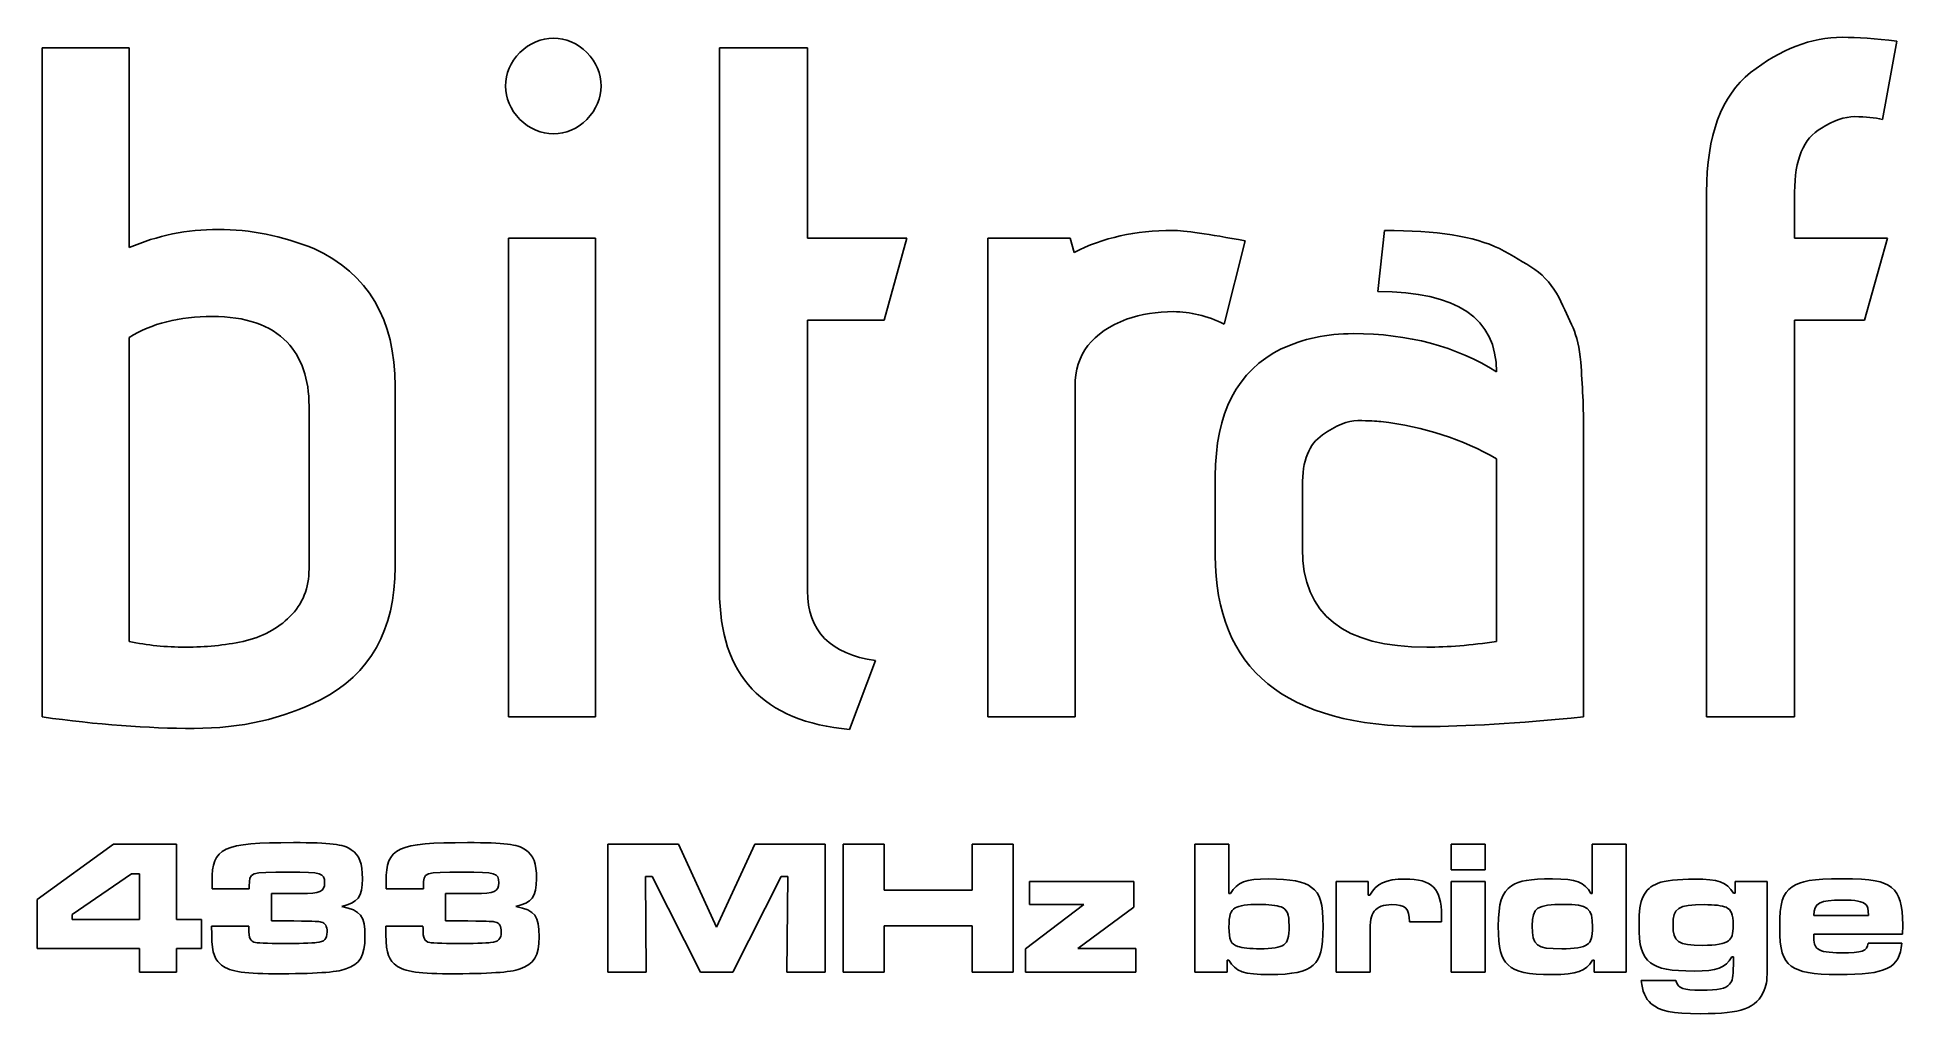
# Model space of a CAD drawing. Extents: x 1.3 to 17.2, y 4 to 12.3.
import ezdxf

# ---------------------------------------------------------------- set-up
doc = ezdxf.new("R2010")
doc.units = 0
doc.layers.add('Layer_1', color=7, linetype='CONTINUOUS')

msp = doc.modelspace()

# ---------------------------------------------------------------- linework, layer by layer
at = {"layer": 'Layer_1', "color": 7}
for p, q in [((17.148825, 12.24982), (17.026734, 11.582391)), ((1.364679, 6.495284), (1.364679, 12.192842)), ((1.364679, 12.192842), (2.105362, 12.192842)), ((2.105362, 12.192842), (2.105362, 10.491716)), ((7.128879, 7.569682), (7.128879, 12.192842)), ((7.128879, 12.192842), (7.877701, 12.192842)), ((7.877701, 12.192842), (7.877701, 10.573108)), ((6.121123, 11.867269), (6.121123, 11.867269)), ((15.52909, 6.495284), (15.52909, 10.963797)), ((16.277912, 10.963782), (16.277912, 10.573093)), ((12.731944, 10.117303), (12.788919, 10.638224)), ((5.331604, 6.495284), (5.331604, 10.573108)), ((5.331604, 10.573108), (6.072287, 10.573108)), ((6.072287, 10.573108), (6.072287, 6.495284)), ((7.877701, 10.573108), (8.724195, 10.573108)), ((8.724195, 10.573108), (8.528851, 9.873123)), ((9.413369, 6.495284), (9.413369, 10.573108)), ((9.413369, 10.573108), (10.113355, 10.573108)), ((10.113355, 10.573108), (10.145914, 10.451018)), ((11.60286, 10.54869), (11.423795, 9.840566)), ((16.277912, 10.573093), (17.067429, 10.573093)), ((17.067429, 10.573093), (16.872084, 9.873107)), ((8.528851, 9.873123), (7.877701, 9.873123)), ((7.877701, 9.873123), (7.877701, 7.569682)), ((16.872084, 9.873107), (16.277912, 9.873107)), ((16.277912, 9.873107), (16.277912, 6.495284)), ((2.105362, 9.726614), (2.105362, 7.138295)), ((2.105362, 9.726614), (2.105362, 9.726614)), ((12.520336, 9.75917), (12.52032, 9.75917)), ((4.368106, 9.311507), (4.368106, 7.773165)), ((10.154052, 9.311507), (10.154052, 6.495284)), ((3.635563, 7.756885), (3.635563, 9.14058)), ((14.481923, 8.920818), (14.481923, 6.495284)), ((13.741227, 7.138295), (13.741227, 8.692914)), ((11.348268, 7.870837), (11.348268, 8.546405)), ((12.088933, 8.465016), (12.088933, 7.927818)), ((13.741227, 7.138298), (13.741227, 7.138295)), ((8.455596, 6.975507), (8.235834, 6.389473)), ((8.455596, 6.975507), (8.455596, 6.975507)), ((6.072287, 6.495284), (5.331604, 6.495284)), ((10.154052, 6.495284), (9.413369, 6.495284)), ((16.277912, 6.495284), (15.52909, 6.495284)), ((1.970416, 5.412544), (1.322917, 4.941636)), ((2.508364, 5.412544), (1.970416, 5.412544)), ((2.508364, 4.769951), (2.508364, 5.412544)), ((6.178753, 5.412544), (6.178753, 4.321934)), ((6.780469, 5.412544), (6.178753, 5.412544)), ((7.104219, 4.704548), (6.780469, 5.412544)), ((7.429603, 5.412544), (7.104219, 4.704548)), ((8.02805, 5.412544), (7.429603, 5.412544)), ((8.02805, 4.321934), (8.02805, 5.412544)), ((8.181111, 5.412544), (8.181111, 4.321934)), ((8.529387, 5.412544), (8.181111, 5.412544)), ((8.529387, 5.021757), (8.529387, 5.412544)), ((9.628174, 5.412544), (9.279898, 5.412544)), ((9.279898, 5.412544), (9.279898, 5.021757)), ((9.628174, 4.321934), (9.628174, 5.412544)), ((11.174799, 5.412544), (11.174799, 4.321934)), ((11.464211, 5.412544), (11.174799, 5.412544)), ((11.464211, 4.992325), (11.464211, 5.412544)), ((13.355995, 5.412544), (13.355995, 5.195078)), ((13.645408, 5.412544), (13.355995, 5.412544)), ((13.645408, 5.195078), (13.645408, 5.412544)), ((14.845264, 5.412544), (14.555852, 5.412544)), ((14.555852, 5.412544), (14.555852, 4.992325)), ((14.845264, 4.321934), (14.845264, 5.412544)), ((1.620505, 4.812464), (2.125751, 5.159105)), ((2.125751, 5.159105), (2.19279, 5.159105)), ((2.19279, 5.159105), (2.19279, 4.769951)), ((2.809626, 5.096976), (2.809626, 5.031573)), ((4.291435, 5.096976), (4.291435, 5.031573)), ((6.505773, 4.321934), (6.497597, 5.137849)), ((6.497597, 5.137849), (6.556461, 5.137849)), ((6.556461, 5.137849), (6.966871, 4.321934)), ((7.243202, 4.321934), (7.653612, 5.137849)), ((7.653612, 5.137849), (7.709206, 5.137849)), ((7.709206, 5.137849), (7.70103, 4.321934)), ((9.766365, 5.095335), (9.766365, 4.899123)), ((10.655859, 5.095335), (9.766365, 5.095335)), ((10.655859, 4.874599), (10.655859, 5.095335)), ((12.375574, 5.095335), (12.375574, 4.321934)), ((12.648635, 5.095335), (12.375574, 5.095335)), ((12.648635, 4.979244), (12.648635, 5.095335)), ((13.355995, 5.195078), (13.645408, 5.195078)), ((13.355995, 5.095335), (13.355995, 4.321934)), ((13.645408, 5.095335), (13.355995, 5.095335)), ((13.645408, 4.321934), (13.645408, 5.095335)), ((15.77142, 5.095335), (15.77142, 4.99396)), ((16.044482, 5.095335), (15.77142, 5.095335)), ((16.044482, 4.384069), (16.044482, 5.095335)), ((1.322917, 4.941636), (1.322917, 4.524687)), ((2.809626, 5.031573), (3.12684, 5.031568)), ((3.12684, 5.031568), (3.12684, 5.056095)), ((3.566682, 4.992325), (3.314877, 4.992325)), ((3.314877, 4.992325), (3.314877, 4.758505)), ((4.291435, 5.031573), (4.608649, 5.031568)), ((4.608649, 5.031568), (4.608649, 5.056095)), ((5.048491, 4.992325), (4.796685, 4.992325)), ((4.796685, 4.992325), (4.796685, 4.758505)), ((9.279898, 5.021757), (8.529387, 5.021757)), ((11.477292, 4.992325), (11.464211, 4.992325)), ((12.663352, 4.979244), (12.648635, 4.979244)), ((14.555852, 4.992325), (14.544406, 4.992325)), ((15.77142, 4.99396), (15.758339, 4.99396)), ((1.620505, 4.769951), (1.620505, 4.812464)), ((2.19279, 4.769951), (1.620505, 4.769951)), ((2.720927, 4.769951), (2.508364, 4.769951)), ((2.720927, 4.524687), (2.720927, 4.769951)), ((10.229098, 4.899123), (9.732028, 4.521417)), ((9.766365, 4.899123), (10.229098, 4.899123)), ((10.17841, 4.523052), (10.655859, 4.874599)), ((11.720922, 4.899141), (11.720922, 4.899123)), ((13.273244, 4.751964), (13.273244, 4.804288)), ((14.313857, 4.899123), (14.313857, 4.899123)), ((15.509804, 4.897496), (15.509804, 4.89749)), ((16.906869, 4.804288), (16.440865, 4.804288)), ((3.12193, 4.714364), (2.806356, 4.714364)), ((3.12357, 4.694732), (3.12193, 4.714364)), ((3.314877, 4.758505), (3.506183, 4.758505)), ((4.603738, 4.714364), (4.288164, 4.714364)), ((4.605379, 4.694732), (4.603738, 4.714364)), ((4.796685, 4.758505), (4.987992, 4.758505)), ((8.529387, 4.321934), (8.529387, 4.715994)), ((8.529387, 4.715994), (9.279898, 4.715994)), ((9.279898, 4.715994), (9.279898, 4.321934)), ((12.664987, 4.321934), (12.664987, 4.642414)), ((13.000182, 4.751964), (13.273244, 4.751964)), ((16.440865, 4.645684), (17.196281, 4.645684)), ((1.322917, 4.524687), (2.19279, 4.524687)), ((2.19279, 4.524687), (2.19279, 4.321934)), ((2.508364, 4.321934), (2.508364, 4.524687)), ((2.508364, 4.524687), (2.720927, 4.524687)), ((9.732028, 4.521417), (9.732028, 4.321934)), ((10.67221, 4.523052), (10.17841, 4.523052)), ((10.67221, 4.321934), (10.67221, 4.523052)), ((15.745258, 4.452742), (15.756704, 4.452742)), ((15.756704, 4.452742), (15.756704, 4.384069)), ((17.191381, 4.568833), (16.903598, 4.568833)), ((2.19279, 4.321934), (2.508364, 4.321934)), ((6.178753, 4.321934), (6.505773, 4.321934)), ((6.966871, 4.321934), (7.243202, 4.321934)), ((7.70103, 4.321934), (8.02805, 4.321934)), ((8.181111, 4.321934), (8.529387, 4.321934)), ((9.279898, 4.321934), (9.628174, 4.321934)), ((9.732028, 4.321934), (10.67221, 4.321934)), ((11.174799, 4.321934), (11.44786, 4.321934)), ((11.44786, 4.321934), (11.44786, 4.423309)), ((11.44786, 4.423309), (11.462576, 4.423309)), ((12.375574, 4.321934), (12.664987, 4.321934)), ((13.355995, 4.321934), (13.645408, 4.321934)), ((14.557487, 4.423309), (14.572203, 4.423309)), ((14.572203, 4.423309), (14.572203, 4.321934)), ((14.572203, 4.321934), (14.845264, 4.321934)), ((15.26781, 4.251624), (14.973492, 4.251624)), ((15.27108, 4.243448), (15.26781, 4.251624))]:
    msp.add_line(p, q, dxfattribs=at)
for points in [[(5.429276, 12.152145), (5.516096, 12.23354), (5.611056, 12.274238), (5.714154, 12.274238)], [(5.714154, 12.274238), (5.822679, 12.274238), (5.917639, 12.23354), (5.999032, 12.152145)], [(15.9035, 11.981218), (16.158534, 12.18199), (16.418994, 12.282376), (16.684881, 12.282376)], [(16.684881, 12.282376), (16.809683, 12.282376), (16.964331, 12.271524), (17.148825, 12.24982)], [(5.307186, 11.867269), (5.307186, 11.975793), (5.347883, 12.070751), (5.429276, 12.152145)], [(5.999032, 12.152145), (6.080426, 12.070751), (6.121123, 11.975793), (6.121123, 11.867269)], [(15.52909, 10.963797), (15.52909, 11.446733), (15.653894, 11.785874), (15.9035, 11.981218)], [(5.429276, 11.582391), (5.347883, 11.66921), (5.307186, 11.764169), (5.307186, 11.867269)], [(6.121123, 11.867269), (6.121123, 11.764169), (6.080426, 11.66921), (5.999032, 11.582391)], [(16.790692, 11.606793), (16.703873, 11.606793), (16.608913, 11.574236), (16.505813, 11.509121)], [(17.026734, 11.582391), (16.961619, 11.598659), (16.882939, 11.606793), (16.790692, 11.606793)], [(5.714154, 11.4603), (5.611056, 11.4603), (5.516096, 11.500997), (5.429276, 11.582391)], [(5.999032, 11.582391), (5.917639, 11.500997), (5.822679, 11.4603), (5.714154, 11.4603)], [(16.505813, 11.509121), (16.353879, 11.422299), (16.277912, 11.24052), (16.277912, 10.963782)], [(2.105362, 10.491716), (2.344116, 10.594814), (2.596437, 10.646363), (2.862323, 10.646363)], [(2.862323, 10.646363), (3.133635, 10.646363), (3.404948, 10.5921), (3.67626, 10.483574)], [(10.145914, 10.451018), (10.390095, 10.575822), (10.669546, 10.638224), (10.984267, 10.638224)], [(10.984267, 10.638224), (11.081941, 10.638224), (11.288139, 10.60838), (11.60286, 10.54869)], [(12.788919, 10.638224), (13.228446, 10.638224), (13.554021, 10.586674), (13.765645, 10.483574)], [(3.67626, 10.483574), (4.137491, 10.271951), (4.368106, 9.881262), (4.368106, 9.311507)], [(13.765645, 10.483574), (13.879596, 10.423887), (13.979981, 10.364199), (14.0668, 10.304509)], [(14.0668, 10.304509), (14.153621, 10.24482), (14.22145, 10.166139), (14.270286, 10.068467)], [(13.741227, 9.433597), (13.741227, 9.889401), (13.404799, 10.117303), (12.731944, 10.117303)], [(14.270286, 10.068467), (14.319122, 9.970795), (14.359819, 9.883975), (14.392376, 9.808007)], [(2.813487, 9.905679), (2.531322, 9.905679), (2.29528, 9.845991), (2.105362, 9.726614)], [(3.448357, 9.685916), (3.307275, 9.832425), (3.095652, 9.905679), (2.813487, 9.905679)], [(10.593578, 9.881261), (10.300561, 9.772737), (10.154052, 9.582819), (10.154052, 9.311507)], [(10.992408, 9.946377), (10.851325, 9.946377), (10.718382, 9.924671), (10.593578, 9.881261)], [(11.423795, 9.840566), (11.277287, 9.911107), (11.133491, 9.946377), (10.992408, 9.946377)], [(3.635563, 9.14058), (3.635563, 9.373908), (3.573161, 9.555687), (3.448357, 9.685916)], [(11.909884, 9.628942), (12.094375, 9.715761), (12.297859, 9.75917), (12.520336, 9.75917)], [(12.52032, 9.75917), (12.992405, 9.75917), (13.399374, 9.650646), (13.741227, 9.433597)], [(14.392376, 9.808007), (14.424934, 9.737466), (14.446638, 9.639794), (14.457489, 9.51499)], [(11.348268, 8.546405), (11.348268, 9.083605), (11.535473, 9.44445), (11.909884, 9.628942)], [(14.457489, 9.51499), (14.473778, 9.325071), (14.481923, 9.127013), (14.481923, 8.920818)], [(12.259859, 8.896403), (12.145908, 8.820435), (12.088933, 8.676639), (12.088933, 8.465016)], [(12.561018, 9.018493), (12.474199, 9.018493), (12.373813, 8.977796), (12.259859, 8.896403)], [(12.756362, 9.010349), (12.718379, 9.015778), (12.653264, 9.018493), (12.561018, 9.018493)], [(13.741227, 8.692914), (13.453635, 8.861128), (13.125347, 8.96694), (12.756362, 9.010349)], [(13.130791, 6.413891), (11.942442, 6.413891), (11.348268, 6.89954), (11.348268, 7.870837)], [(12.088933, 7.927818), (12.088933, 7.368914), (12.441639, 7.089462), (13.147051, 7.089462)], [(3.472776, 7.34992), (3.581301, 7.458443), (3.635563, 7.594098), (3.635563, 7.756885)], [(4.368106, 7.773165), (4.368106, 7.235968), (4.156483, 6.858843), (3.733235, 6.641792)], [(8.235834, 6.389473), (7.497864, 6.454588), (7.128879, 6.847991), (7.128879, 7.569682)], [(7.877701, 7.569682), (7.877701, 7.227827), (8.070333, 7.029769), (8.455596, 6.975507)], [(3.073946, 7.138295), (3.236734, 7.176278), (3.369677, 7.24682), (3.472776, 7.34992)], [(2.105362, 7.138295), (2.257296, 7.105738), (2.417371, 7.089459), (2.585584, 7.089459)], [(2.585584, 7.089459), (2.753798, 7.089459), (2.916585, 7.105738), (3.073946, 7.138295)], [(13.147051, 7.089462), (13.326117, 7.089462), (13.524176, 7.105741), (13.741227, 7.138298)], [(3.733235, 6.641792), (3.413087, 6.479005), (3.054955, 6.397612), (2.658839, 6.397612)], [(2.658839, 6.397612), (2.262723, 6.397612), (1.831336, 6.430169), (1.364679, 6.495284)], [(14.481923, 6.495284), (13.917593, 6.441022), (13.467216, 6.413891), (13.130791, 6.413891)], [(3.502908, 5.425631), (2.901191, 5.425631), (2.809626, 5.38312), (2.809626, 5.096976)], [(3.995073, 5.365134), (3.926398, 5.41255), (3.818482, 5.425631), (3.502908, 5.425631)], [(4.984716, 5.425631), (4.383, 5.425631), (4.291435, 5.38312), (4.291435, 5.096976)], [(5.476881, 5.365134), (5.408207, 5.41255), (5.300291, 5.425631), (4.984716, 5.425631)], [(4.089909, 5.118232), (4.089909, 5.24904), (4.063747, 5.317715), (3.995073, 5.365134)], [(5.571717, 5.118232), (5.571717, 5.24904), (5.545555, 5.317715), (5.476881, 5.365134)], [(3.12684, 5.056095), (3.12684, 5.173821), (3.12684, 5.173821), (3.463671, 5.173821)], [(3.463671, 5.173821), (3.744908, 5.173821), (3.767799, 5.167286), (3.767799, 5.083889)], [(3.767799, 5.083889), (3.767799, 5.008676), (3.730192, 4.992325), (3.566682, 4.992325)], [(3.913318, 4.88278), (4.049031, 4.910574), (4.089909, 4.964533), (4.089909, 5.118232)], [(4.608649, 5.056095), (4.608649, 5.173821), (4.608649, 5.173821), (4.945479, 5.173821)], [(4.945479, 5.173821), (5.226716, 5.173821), (5.249608, 5.167286), (5.249608, 5.083889)], [(5.249608, 5.083889), (5.249608, 5.008676), (5.212001, 4.992325), (5.048491, 4.992325)], [(5.395126, 4.88278), (5.53084, 4.910574), (5.571717, 4.964533), (5.571717, 5.118232)], [(11.801042, 5.116592), (11.6081, 5.116592), (11.534521, 5.088795), (11.477292, 4.992325)], [(12.167304, 5.044649), (12.100265, 5.095335), (11.992349, 5.116592), (11.801042, 5.116592)], [(12.96094, 5.114957), (12.799065, 5.114957), (12.71731, 5.077349), (12.663352, 4.979244)], [(13.273244, 4.804288), (13.273244, 5.036473), (13.194759, 5.114957), (12.96094, 5.114957)], [(14.219021, 5.116592), (14.019539, 5.116592), (13.939419, 5.103521), (13.86911, 5.05773)], [(14.544406, 4.992325), (14.488812, 5.09043), (14.421773, 5.116592), (14.219021, 5.116592)], [(15.428049, 5.114957), (15.282525, 5.114957), (15.174609, 5.1035), (15.115745, 5.078984)], [(15.758339, 4.99396), (15.69784, 5.09043), (15.629166, 5.114957), (15.428049, 5.114957)], [(16.679595, 5.116592), (16.42779, 5.116592), (16.331319, 5.100241), (16.256104, 5.047919)], [(17.103086, 5.043014), (17.032776, 5.100241), (16.941211, 5.116592), (16.679595, 5.116592)], [(12.26541, 4.711089), (12.26541, 4.912204), (12.242518, 4.98742), (12.167304, 5.044649)], [(13.86911, 5.05773), (13.787355, 5.003771), (13.756288, 4.910569), (13.756288, 4.714359)], [(15.115745, 5.078984), (14.994748, 5.031568), (14.95387, 4.944906), (14.95387, 4.733978)], [(16.256104, 5.047919), (16.174349, 4.99069), (16.151458, 4.913839), (16.151458, 4.706183)], [(16.440865, 4.804288), (16.444135, 4.912204), (16.489918, 4.936731), (16.684495, 4.936731)], [(16.684495, 4.936731), (16.798952, 4.936731), (16.857815, 4.925274), (16.883977, 4.89749)], [(17.197921, 4.72417), (17.197921, 4.899123), (17.171759, 4.985785), (17.103086, 5.043014)], [(4.111165, 4.622797), (4.111165, 4.804294), (4.080098, 4.845172), (3.913318, 4.88278)], [(5.592973, 4.622797), (5.592973, 4.804294), (5.561907, 4.845172), (5.395126, 4.88278)], [(11.464211, 4.706202), (11.464211, 4.805942), (11.477292, 4.845185), (11.518169, 4.869712)], [(11.518169, 4.869712), (11.550871, 4.889344), (11.619546, 4.899141), (11.720922, 4.899141)], [(11.720922, 4.899123), (11.799406, 4.899123), (11.869716, 4.890947), (11.907323, 4.877877)], [(11.907323, 4.877877), (11.959646, 4.856631), (11.975997, 4.820647), (11.975997, 4.717637)], [(12.664987, 4.642414), (12.664987, 4.761775), (12.673162, 4.804288), (12.700959, 4.841896)], [(12.700959, 4.841896), (12.728756, 4.877869), (12.782714, 4.89749), (12.848118, 4.89749)], [(12.848118, 4.89749), (12.96748, 4.89749), (13.000182, 4.866423), (13.000182, 4.751964)], [(14.045701, 4.717629), (14.045701, 4.872964), (14.084943, 4.899123), (14.313857, 4.899123)], [(14.313857, 4.899123), (14.51988, 4.899123), (14.557487, 4.869693), (14.557487, 4.709454)], [(15.243283, 4.724175), (15.243283, 4.869699), (15.285796, 4.897496), (15.509804, 4.897496)], [(15.509804, 4.89749), (15.59483, 4.89749), (15.660233, 4.889315), (15.694571, 4.874604)], [(15.694571, 4.874604), (15.740353, 4.853358), (15.755069, 4.817375), (15.755069, 4.724175)], [(16.883977, 4.89749), (16.901964, 4.879499), (16.905234, 4.864788), (16.906869, 4.804288)], [(2.806356, 4.714364), (2.806356, 4.508341), (2.821072, 4.446207), (2.8783, 4.39225)], [(3.180799, 4.573733), (3.135016, 4.585189), (3.12357, 4.606436), (3.12357, 4.694732)], [(3.506183, 4.758505), (3.70403, 4.755224), (3.712206, 4.755224), (3.740003, 4.748689)], [(3.789056, 4.6653), (3.789056, 4.603165), (3.767799, 4.581909), (3.699125, 4.573733)], [(3.740003, 4.748689), (3.774339, 4.738873), (3.789056, 4.714354), (3.789056, 4.6653)], [(3.94929, 4.349737), (4.068652, 4.390615), (4.111165, 4.460923), (4.111165, 4.622797)], [(4.288164, 4.714364), (4.288164, 4.508341), (4.30288, 4.446207), (4.360109, 4.39225)], [(4.662607, 4.573733), (4.616824, 4.585189), (4.605379, 4.606436), (4.605379, 4.694732)], [(4.987992, 4.758505), (5.185839, 4.755224), (5.194015, 4.755224), (5.221811, 4.748689)], [(5.270864, 4.6653), (5.270864, 4.603165), (5.249607, 4.581909), (5.180934, 4.573733)], [(5.221811, 4.748689), (5.256148, 4.738873), (5.270864, 4.714354), (5.270864, 4.6653)], [(5.431099, 4.349737), (5.550461, 4.390615), (5.592973, 4.460923), (5.592973, 4.622797)], [(11.539426, 4.541057), (11.480562, 4.560689), (11.464211, 4.596649), (11.464211, 4.706202)], [(11.975997, 4.717637), (11.975997, 4.621165), (11.964551, 4.578652), (11.931849, 4.555763)], [(12.180385, 4.382434), (12.245789, 4.439661), (12.26541, 4.518147), (12.26541, 4.711089)], [(13.756288, 4.714359), (13.756288, 4.521417), (13.77591, 4.442931), (13.839678, 4.384069)], [(14.295871, 4.521417), (14.078403, 4.521417), (14.045701, 4.547584), (14.045701, 4.717629)], [(14.557487, 4.709454), (14.557487, 4.619522), (14.546041, 4.578644), (14.513339, 4.55739)], [(14.95387, 4.733978), (14.95387, 4.539403), (14.976762, 4.460917), (15.051976, 4.402053)], [(15.495088, 4.550854), (15.285796, 4.550854), (15.243283, 4.580284), (15.243283, 4.724175)], [(15.755069, 4.724175), (15.755069, 4.644054), (15.745258, 4.611351), (15.714192, 4.58846)], [(16.151458, 4.706183), (16.151458, 4.508336), (16.17435, 4.431485), (16.249564, 4.374258)], [(16.476837, 4.519782), (16.449041, 4.541028), (16.440865, 4.567198), (16.440865, 4.645684)], [(17.196281, 4.645684), (17.197921, 4.678386), (17.197921, 4.714359), (17.197921, 4.72417)], [(3.45386, 4.565557), (3.341038, 4.565557), (3.20042, 4.570452), (3.180799, 4.573733)], [(3.699125, 4.573733), (3.672963, 4.570452), (3.514359, 4.565557), (3.45386, 4.565557)], [(4.935669, 4.565557), (4.822847, 4.565557), (4.682228, 4.570452), (4.662607, 4.573733)], [(5.180934, 4.573733), (5.154772, 4.570452), (4.996168, 4.565557), (4.935669, 4.565557)], [(11.725827, 4.521425), (11.648977, 4.521425), (11.575398, 4.529601), (11.539426, 4.541057)], [(11.931849, 4.555763), (11.900783, 4.532876), (11.830473, 4.521425), (11.725827, 4.521425)], [(14.513339, 4.55739), (14.480637, 4.534503), (14.402153, 4.521417), (14.295871, 4.521417)], [(15.424779, 4.331745), (15.61772, 4.331745), (15.686395, 4.357912), (15.745258, 4.452742)], [(15.714192, 4.58846), (15.68149, 4.563933), (15.60791, 4.550854), (15.495088, 4.550854)], [(16.673049, 4.487079), (16.568403, 4.487079), (16.507904, 4.496895), (16.476837, 4.519782)], [(16.650163, 4.302313), (17.063843, 4.302313), (17.170125, 4.354637), (17.191381, 4.568833)], [(16.903598, 4.568833), (16.892153, 4.50016), (16.857815, 4.487079), (16.673049, 4.487079)], [(2.8783, 4.39225), (2.946974, 4.330115), (3.061431, 4.308859), (3.339398, 4.308859)], [(3.339398, 4.308859), (3.690944, 4.308859), (3.86263, 4.320315), (3.94929, 4.349737)], [(4.360109, 4.39225), (4.428783, 4.330115), (4.54324, 4.308859), (4.821207, 4.308859)], [(4.821207, 4.308859), (5.172753, 4.308859), (5.344438, 4.320315), (5.431099, 4.349737)], [(11.462576, 4.423309), (11.519805, 4.32684), (11.593384, 4.302313), (11.809217, 4.302313)], [(11.809217, 4.302313), (12.0087, 4.302313), (12.116616, 4.325199), (12.180385, 4.382434)], [(13.839678, 4.384069), (13.906717, 4.323569), (14.006458, 4.302313), (14.215751, 4.302313)], [(14.215751, 4.302313), (14.425044, 4.302313), (14.501893, 4.33011), (14.557487, 4.423309)], [(15.051976, 4.402053), (15.119015, 4.351367), (15.220391, 4.331745), (15.424779, 4.331745)], [(15.756704, 4.384069), (15.756704, 4.276151), (15.751799, 4.251624), (15.724002, 4.220559)], [(16.019955, 4.16987), (16.042847, 4.233638), (16.044482, 4.254894), (16.044482, 4.384069)], [(16.249564, 4.374258), (16.319873, 4.321934), (16.426155, 4.302313), (16.650163, 4.302313)], [(14.973492, 4.251624), (14.981667, 4.158424), (15.006194, 4.09956), (15.058517, 4.053779)], [(15.482007, 4.16987), (15.329943, 4.16987), (15.287431, 4.184581), (15.27108, 4.243448)], [(15.724002, 4.220559), (15.689665, 4.181316), (15.634072, 4.16987), (15.482007, 4.16987)], [(15.85481, 4.009631), (15.93166, 4.035798), (15.993794, 4.09629), (16.019955, 4.16987)], [(15.058517, 4.053779), (15.132096, 3.990009), (15.231837, 3.968753), (15.477102, 3.968753)], [(15.477102, 3.968753), (15.660233, 3.968753), (15.769785, 3.980209), (15.85481, 4.009631)]]:
    msp.add_open_spline(points, degree=3, dxfattribs=at)

doc.saveas('drawing.dxf')
